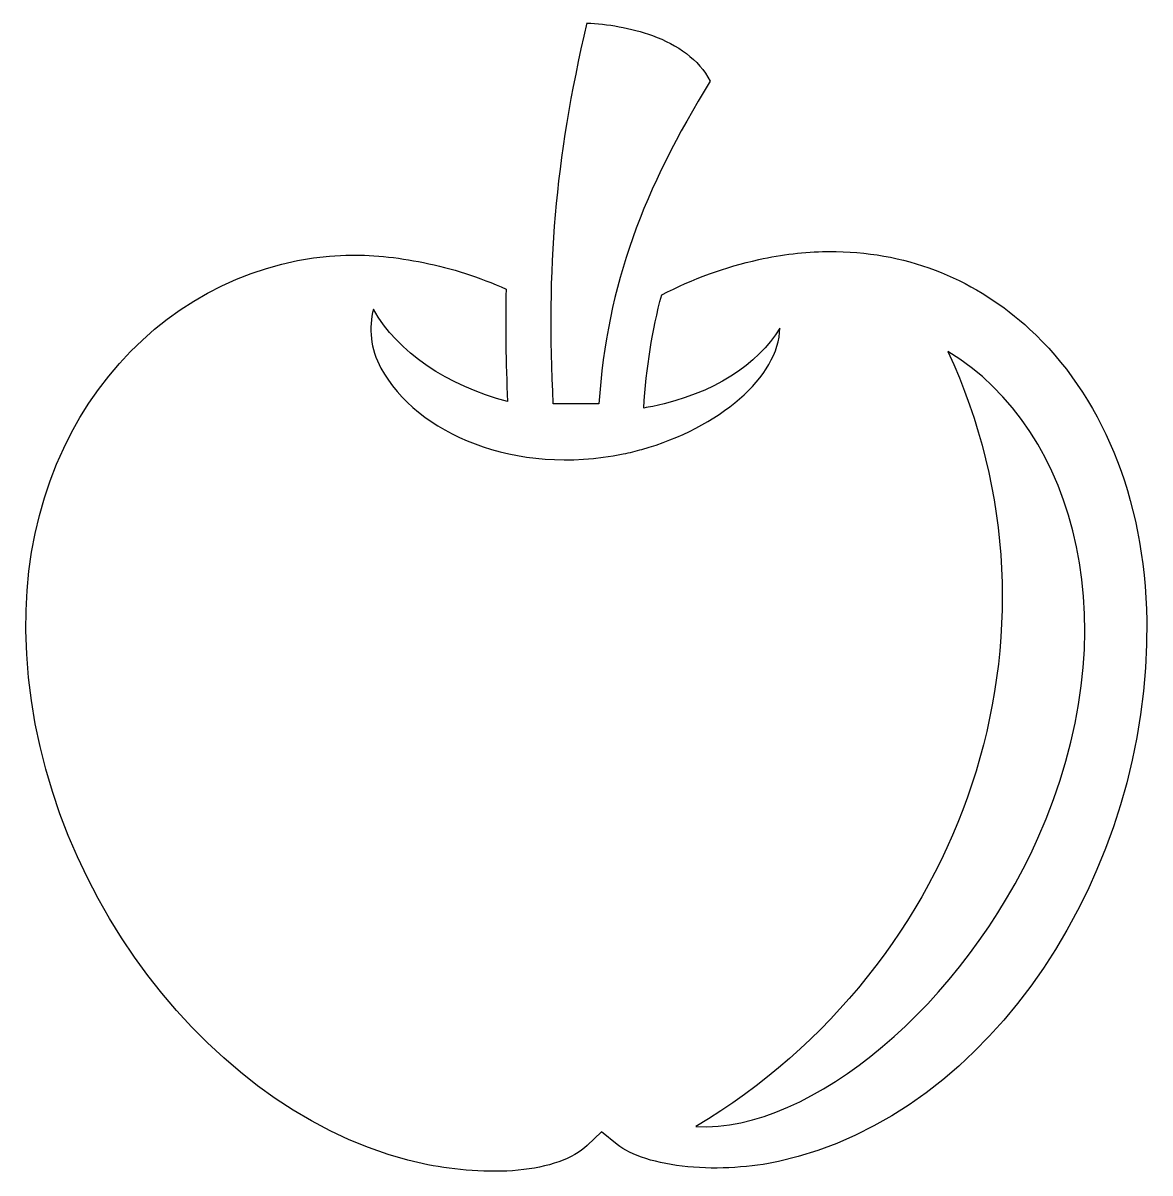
# Model space of a CAD drawing. Header units: centimetres. Extents: x -9.8 to 9.8, y -10 to 10.
import ezdxf

# ---------------------------------------------------------------- set-up
doc = ezdxf.new("R2010")
doc.units = ezdxf.units.CM
doc.header["$MEASUREMENT"] = 0
doc.layers.add('Layer 1', color=7, linetype='Continuous')

msp = doc.modelspace()

# ---------------------------------------------------------------- linework, layer by layer
at = {"layer": 'Layer 1'}
for points, knots in [([(-0.01843, 9.96218), (-0.57969, 7.52394), (-0.71947, 5.71646), (-0.60486, 3.34442), (-0.60486, 3.34442), (-0.60486, 3.34442), (0.18845, 3.34315), (0.18845, 3.34315), (0.18845, 3.34315), (0.32803, 5.43536), (0.97109, 7.07999), (2.12286, 8.95149), (2.12286, 8.95149), (1.91792, 9.33665), (1.55507, 9.58215), (1.11871, 9.7434), (1.11871, 9.7434), (0.74308, 9.88226), (0.32511, 9.94454), (-0.01843, 9.96217), (-0.01843, 9.96217), (-0.01843, 9.96217), (-0.01843, 9.96218), (-0.01843, 9.96218)], [0, 0, 0, 0, 0.14285714, 0.14285714, 0.14285714, 0.14285714, 0.28571429, 0.28571429, 0.28571429, 0.28571429, 0.42857143, 0.42857143, 0.42857143, 0.42857143, 0.57142857, 0.57142857, 0.57142857, 0.57142857, 0.71428571, 0.71428571, 0.71428571, 0.71428571, 1, 1, 1, 1]), ([(4.14566, 5.99182), (3.76332, 5.98621), (3.36909, 5.94105), (2.96496, 5.85212), (2.96496, 5.85212), (2.38473, 5.72452), (1.819, 5.5168), (1.27951, 5.23815), (1.27951, 5.23815), (1.11484, 4.62187), (1.01191, 3.97969), (0.96721, 3.27333), (0.96721, 3.27333), (1.01992, 3.28244), (1.07305, 3.29155), (1.12534, 3.30234), (1.12534, 3.30234), (2.17806, 3.51887), (2.95071, 4.02948), (3.33258, 4.66226), (3.33258, 4.66226), (3.32001, 3.8213), (2.27332, 2.92599), (0.93702, 2.55513), (0.93702, 2.55513), (0.83055, 2.52561), (0.72255, 2.49862), (0.61275, 2.47611), (0.61275, 2.47611), (-1.25487, 2.09179), (-2.98291, 2.82674), (-3.59738, 3.96645), (-3.59738, 3.96645), (-3.78149, 4.30788), (-3.81564, 4.65952), (-3.72785, 4.99294), (-3.72785, 4.99294), (-3.31317, 4.23476), (-2.43612, 3.66322), (-1.39807, 3.38398), (-1.39807, 3.38398), (-1.42961, 4.06904), (-1.43914, 4.7129), (-1.42442, 5.34083), (-1.42442, 5.34083), (-1.88844, 5.54653), (-2.36814, 5.70128), (-2.85687, 5.79941), (-2.85687, 5.79941), (-3.32831, 5.89412), (-3.78642, 5.94337), (-4.21021, 5.92861), (-4.21021, 5.92861), (-7.23606, 5.82336), (-9.81686, 3.19254), (-9.7671, -0.59427), (-9.7671, -0.59427), (-9.71002, -4.94478), (-6.50019, -9.12616), (-2.78309, -9.87253), (-2.78309, -9.87253), (-2.31174, -9.96724), (-1.73167, -10.01674), (-1.2136, -9.96876), (-1.2136, -9.96876), (-0.69565, -9.92077), (-0.25322, -9.76796), (-0.01582, -9.5405), (-0.01582, -9.5405), (-0.01582, -9.5405), (0.23592, -9.2993), (0.23592, -9.2993), (0.23592, -9.2993), (0.23592, -9.2993), (0.50601, -9.52068), (0.50601, -9.52068), (0.50601, -9.52068), (0.73279, -9.70732), (1.20355, -9.86013), (1.73415, -9.90947), (1.73415, -9.90947), (2.26475, -9.95881), (2.85219, -9.91769), (3.30887, -9.81721), (3.30887, -9.81721), (6.99996, -9.00518), (9.76255, -4.79585), (9.70516, -0.42564), (9.70516, -0.42564), (9.67661, 1.75086), (8.88904, 3.52153), (7.67182, 4.64379), (7.67182, 4.64379), (6.75901, 5.48546), (5.60753, 5.97242), (4.30901, 5.99182), (4.30901, 5.99182), (4.25487, 5.99266), (4.20022, 5.99266), (4.14561, 5.99182), (4.14561, 5.99182), (4.14561, 5.99182), (4.14566, 5.99182), (4.14566, 5.99182)], [0, 0, 0, 0, 0.03703704, 0.03703704, 0.03703704, 0.03703704, 0.07407407, 0.07407407, 0.07407407, 0.07407407, 0.11111111, 0.11111111, 0.11111111, 0.11111111, 0.14814815, 0.14814815, 0.14814815, 0.14814815, 0.18518519, 0.18518519, 0.18518519, 0.18518519, 0.22222222, 0.22222222, 0.22222222, 0.22222222, 0.25925926, 0.25925926, 0.25925926, 0.25925926, 0.2962963, 0.2962963, 0.2962963, 0.2962963, 0.33333333, 0.33333333, 0.33333333, 0.33333333, 0.37037037, 0.37037037, 0.37037037, 0.37037037, 0.40740741, 0.40740741, 0.40740741, 0.40740741, 0.44444444, 0.44444444, 0.44444444, 0.44444444, 0.48148148, 0.48148148, 0.48148148, 0.48148148, 0.51851852, 0.51851852, 0.51851852, 0.51851852, 0.55555556, 0.55555556, 0.55555556, 0.55555556, 0.59259259, 0.59259259, 0.59259259, 0.59259259, 0.62962963, 0.62962963, 0.62962963, 0.62962963, 0.66666667, 0.66666667, 0.66666667, 0.66666667, 0.7037037, 0.7037037, 0.7037037, 0.7037037, 0.74074074, 0.74074074, 0.74074074, 0.74074074, 0.77777778, 0.77777778, 0.77777778, 0.77777778, 0.81481481, 0.81481481, 0.81481481, 0.81481481, 0.85185185, 0.85185185, 0.85185185, 0.85185185, 0.88888889, 0.88888889, 0.88888889, 0.88888889, 0.92592593, 0.92592593, 0.92592593, 0.92592593, 1, 1, 1, 1]), ([(6.25009, 4.25766), (8.51409, 2.88813), (9.42774, -0.60136), (7.81418, -4.20233), (7.81418, -4.20233), (6.5289, -7.07047), (3.88497, -9.31545), (1.87512, -9.20978), (1.87512, -9.20978), (6.54885, -6.40784), (8.52603, -0.63518), (6.25014, 4.2577), (6.25014, 4.2577), (6.25014, 4.2577), (6.25009, 4.25766), (6.25009, 4.25766)], [0, 0, 0, 0, 0.2, 0.2, 0.2, 0.2, 0.4, 0.4, 0.4, 0.4, 0.6, 0.6, 0.6, 0.6, 1, 1, 1, 1])]:
    msp.add_open_spline(points, degree=3, knots=knots, dxfattribs=at)

doc.saveas('drawing.dxf')
